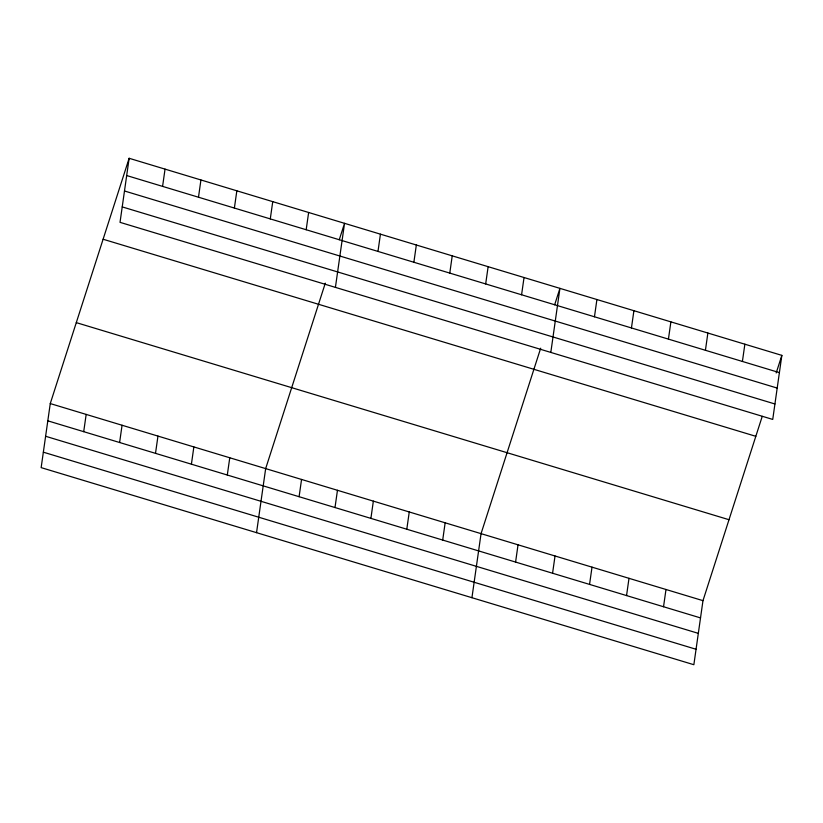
<?xml version="1.0" encoding="UTF-8"?>
<svg xmlns="http://www.w3.org/2000/svg" width="823" height="823" viewBox="0 0 823 823"><rect width="100%" height="100%" fill="white"/><g stroke="black" fill="none" stroke-linecap="round" stroke-linejoin="round"><path stroke-width="1.23" d="M129.139 158.283L120.024 222.344L772.735 419.432L781.85 355.371L129.139 158.283L50.265 403.568L41.15 467.629L693.861 664.717L702.976 600.656L762.232 416.376M83.709 431.664L86.168 414.411M119.613 442.507L122.061 425.254M162.584 186.389L165.042 169.127M155.506 453.35L157.965 436.087M198.487 197.222L200.935 179.97M191.409 464.182L193.858 446.93M234.38 208.065L236.839 190.802M227.302 475.025L229.761 457.773M270.283 218.908L272.742 201.645M256.539 532.666L265.664 468.606L325.301 283.153M306.177 229.74L308.635 212.488M299.099 496.701L301.557 479.449M335.414 287.381L344.539 223.321L339.251 239.75M335.002 507.544L337.461 490.292M377.983 251.427L380.432 234.164M370.906 518.387L373.354 501.125M413.876 262.259L416.335 245.007M406.799 529.22L409.257 511.968M449.78 273.102L452.228 255.84M442.702 540.063L445.15 522.811M485.673 283.945L488.132 266.683M471.939 597.704L481.054 533.643L540.69 348.191M521.576 294.778L524.035 277.526M515.589 562.068L518.037 544.816M550.813 352.419L559.928 288.359L554.651 304.788M552.572 573.24L555.031 555.978M594.463 316.783L596.912 299.531M589.556 584.412L592.015 567.15M631.447 327.955L633.905 310.703M626.55 595.574L628.998 578.322M668.43 339.127L670.889 321.865M663.533 606.746L665.992 589.484M705.424 350.289L707.873 333.037M742.408 361.462L744.866 344.199M776.192 372.963L781.85 355.371M126.691 175.546L779.391 372.624M124.489 190.987L777.2 388.075M122.226 206.902L774.927 403.98M103.112 239.236L755.823 436.313M76.292 322.626L729.003 519.714M50.265 403.568L702.976 600.656M47.806 420.831L700.517 617.908M45.615 436.272L698.326 633.36M43.352 452.187L696.052 649.265"/></g></svg>
